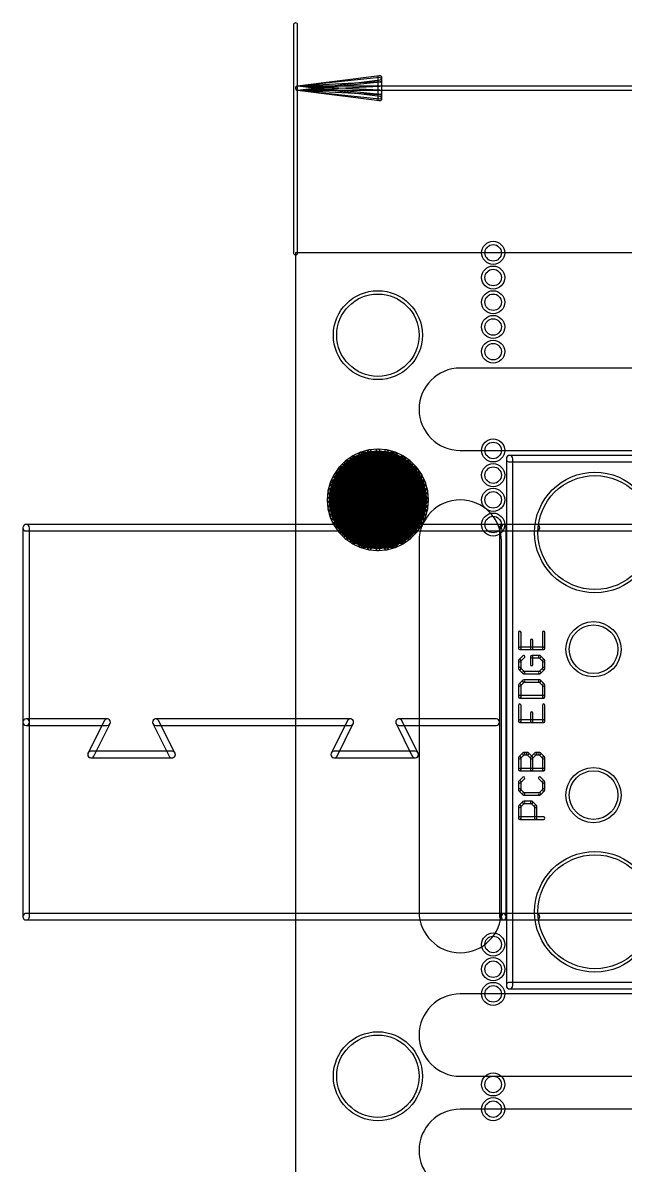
# Model space of a CAD drawing. Extents: x -0.33 to 1.78, y -0.01 to 4.1.
# Drawn here: x -0.331 to 0.4, y 2.692 to 4.079 of the extents above; entities that cross this region are included whole.
import ezdxf

# ---------------------------------------------------------------- set-up
doc = ezdxf.new("R2010")
doc.units = 0
for name, color, linetype in [('1', 22, 'CONTINUOUS'), ('16', 175, 'CONTINUOUS'), ('17', 82, 'CONTINUOUS'), ('19', 53, 'CONTINUOUS'), ('20', 7, 'CONTINUOUS'), ('21', 253, 'CONTINUOUS'), ('23', 7, 'CONTINUOUS'), ('29', 253, 'CONTINUOUS'), ('30', 253, 'CONTINUOUS'), ('41', 22, 'CONTINUOUS'), ('46', 140, 'CONTINUOUS'), ('51', 253, 'CONTINUOUS')]:
    doc.layers.add(name, color=color, linetype=linetype)

# ---------------------------------------------------------------- blocks, each defined once
blk = doc.blocks.new('ROUNDP')
blk.add_circle((0, 0), 0.5)
blk = doc.blocks.new('PIE')
blk.add_circle((0, 0), 0.5)

msp = doc.modelspace()

# ---------------------------------------------------------------- linework, layer by layer
at = {"layer": '1'}
for points in [[(0.26, 3.546), (0.96, 3.546, 1), (0.96, 3.554), (0.26, 3.554, 1)], [(0.264, 2.91), (0.264, 3.55, 1), (0.256, 3.55), (0.256, 2.91, 1)], [(1.06, 2.914), (0.26, 2.914, 1), (0.26, 2.906), (1.06, 2.906, 1)]]:
    msp.add_lwpolyline(points, format="xyb", close=True, dxfattribs=at)
at = {"layer": '16'}
for points in [[(0.26, 3.546), (0.96, 3.546, 1), (0.96, 3.554), (0.26, 3.554, 1)], [(0.264, 2.91), (0.264, 3.55, 1), (0.256, 3.55), (0.256, 2.91, 1)], [(1.06, 2.914), (0.26, 2.914, 1), (0.26, 2.906), (1.06, 2.906, 1)]]:
    msp.add_lwpolyline(points, format="xyb", close=True, dxfattribs=at)
at = {"layer": '19'}
for points in [[(0.002559, 3.8), (0.002559, 4.076772, 1), (-0.002559, 4.076772), (-0.002559, 3.8, 1)], [(0.002879, 3.997461), (0.102682, 4.01003, 1), (0.102042, 4.015108), (0.002239, 4.002539, 1)], [(0.00282, 3.997454), (0.102623, 4.007691, 1), (0.102101, 4.012782), (0.002298, 4.002546, 1)], [(0.099803, 4.012569), (0.099803, 3.987431, 1), (0.104921, 3.987431), (0.104921, 4.012569, 1)], [(0.00269, 3.997444), (0.102493, 4.002562, 1), (0.102231, 4.007674), (0.002428, 4.002556, 1)], [(0.002559, 3.997441), (1.497441, 3.997441, 1), (1.497441, 4.002559), (0.002559, 4.002559, 1)], [(0.102682, 3.98997), (0.002879, 4.002539, 1), (0.002239, 3.997461), (0.102042, 3.984892, 1)], [(0.102493, 3.997438), (0.00269, 4.002556, 1), (0.002428, 3.997444), (0.102231, 3.992326, 1)], [(0.102623, 3.992309), (0.00282, 4.002546, 1), (0.002298, 3.997454), (0.102101, 3.987218, 1)]]:
    msp.add_lwpolyline(points, format="xyb", close=True, dxfattribs=at)
at = {"layer": '20'}
for p, q in [((1.5, 3.8), (0, 3.8)), ((0, 3.8), (0, 2.7)), ((0, 2.9), (0, 1.8))]:
    msp.add_line(p, q, dxfattribs=at)
for centre, radius in [((0.24, 3.8), 0.01), ((0.24, 3.77), 0.01), ((0.1, 3.7), 0.05), ((0.24, 3.74), 0.01), ((0.24, 3.71), 0.01), ((0.24, 3.68), 0.01), ((0.24, 3.56), 0.01), ((0.24, 3.53), 0.01), ((0.24, 3.5), 0.01), ((0.24, 3.47), 0.01), ((0.24, 2.96), 0.01), ((0.24, 2.93), 0.01), ((0.24, 2.9), 0.01), ((0.24, 2.9), 0.01), ((0.1, 2.8), 0.05), ((0.1, 2.8), 0.05), ((0.24, 2.79), 0.01), ((0.24, 2.76), 0.01)]:
    msp.add_circle(centre, radius, dxfattribs=at)
at = {"layer": '21'}
for points in [[(0.253622, 3.46222), (0.292677, 3.46222, 1), (0.292677, 3.47022), (0.253622, 3.47022, 1)], [(0.292677, 2.99778), (0.253622, 2.99778, 1), (0.253622, 2.98978), (0.292677, 2.98978, 1)]]:
    msp.add_lwpolyline(points, format="xyb", close=True, dxfattribs=at)
at = {"layer": '23'}
msp.add_point((0.1, 3.5), dxfattribs=at)
at = {"layer": '29'}
for points in [[(0.079719, 3.555672), (0.070389, 3.551322, 1), (0.070556, 3.550965), (0.079885, 3.555315, 1)], [(0.071398, 3.551378), (0.128602, 3.551378, 1), (0.128602, 3.551772), (0.071398, 3.551772, 1)], [(0.072242, 3.551772), (0.127758, 3.551772, 1), (0.127758, 3.552165), (0.072242, 3.552165, 1)], [(0.073087, 3.552165), (0.126914, 3.552165, 1), (0.126914, 3.552559), (0.073087, 3.552559, 1)], [(0.073931, 3.552559), (0.126069, 3.552559, 1), (0.126069, 3.552953), (0.073931, 3.552953, 1)], [(0.074775, 3.552953), (0.125225, 3.552953, 1), (0.125225, 3.553346), (0.074775, 3.553346, 1)], [(0.07562, 3.553346), (0.124381, 3.553346, 1), (0.124381, 3.55374), (0.07562, 3.55374, 1)], [(0.076464, 3.55374), (0.123536, 3.55374, 1), (0.123536, 3.554134), (0.076464, 3.554134, 1)], [(0.077308, 3.554134), (0.122692, 3.554134, 1), (0.122692, 3.554528), (0.077308, 3.554528, 1)], [(0.078152, 3.554528), (0.121848, 3.554528, 1), (0.121848, 3.554921), (0.078152, 3.554921, 1)], [(0.078997, 3.554921), (0.121003, 3.554921, 1), (0.121003, 3.555315), (0.078997, 3.555315, 1)], [(0.089694, 3.558348), (0.079751, 3.555684, 1), (0.079853, 3.555303), (0.089796, 3.557968, 1)], [(0.07987, 3.555315), (0.12013, 3.555315, 1), (0.12013, 3.555709), (0.07987, 3.555709, 1)], [(0.081339, 3.555709), (0.118661, 3.555709, 1), (0.118661, 3.556102), (0.081339, 3.556102, 1)], [(0.082808, 3.556102), (0.117192, 3.556102, 1), (0.117192, 3.556496), (0.082808, 3.556496, 1)], [(0.084278, 3.556496), (0.115722, 3.556496, 1), (0.115722, 3.55689), (0.084278, 3.55689, 1)], [(0.085747, 3.55689), (0.114253, 3.55689, 1), (0.114253, 3.557283), (0.085747, 3.557283, 1)], [(0.087216, 3.557283), (0.112784, 3.557283, 1), (0.112784, 3.557677), (0.087216, 3.557677, 1)], [(0.088686, 3.557677), (0.111315, 3.557677, 1), (0.111315, 3.558071), (0.088686, 3.558071, 1)], [(0.099983, 3.559251), (0.089728, 3.558354, 1), (0.089762, 3.557962), (0.100017, 3.558859, 1)], [(0.091, 3.558071), (0.109, 3.558071, 1), (0.109, 3.558465), (0.091, 3.558465, 1)], [(0.0955, 3.558465), (0.1045, 3.558465, 1), (0.1045, 3.558858), (0.0955, 3.558858, 1)], [(0.110272, 3.558354), (0.100017, 3.559251, 1), (0.099983, 3.558859), (0.110238, 3.557962, 1)], [(0.120249, 3.555684), (0.110306, 3.558348, 1), (0.110204, 3.557968), (0.120147, 3.555303, 1)], [(0.129611, 3.551322), (0.120281, 3.555672, 1), (0.120115, 3.555315), (0.129444, 3.550965, 1)], [(0.0546, 3.538073), (0.048696, 3.52964, 1), (0.049018, 3.529415), (0.054922, 3.537847, 1)], [(0.054646, 3.537598), (0.145354, 3.537598, 1), (0.145354, 3.537992), (0.054646, 3.537992, 1)], [(0.061901, 3.545378), (0.054622, 3.538099, 1), (0.0549, 3.537821), (0.062179, 3.5451, 1)], [(0.05499, 3.537992), (0.14501, 3.537992, 1), (0.14501, 3.538386), (0.05499, 3.538386, 1)], [(0.055384, 3.538386), (0.144616, 3.538386, 1), (0.144616, 3.53878), (0.055384, 3.53878, 1)], [(0.055778, 3.53878), (0.144222, 3.53878, 1), (0.144222, 3.539173), (0.055778, 3.539173, 1)], [(0.056171, 3.539173), (0.143829, 3.539173, 1), (0.143829, 3.539567), (0.056171, 3.539567, 1)], [(0.056565, 3.539567), (0.143435, 3.539567, 1), (0.143435, 3.539961), (0.056565, 3.539961, 1)], [(0.056959, 3.539961), (0.143041, 3.539961, 1), (0.143041, 3.540354), (0.056959, 3.540354, 1)], [(0.057352, 3.540354), (0.142648, 3.540354, 1), (0.142648, 3.540748), (0.057352, 3.540748, 1)], [(0.057746, 3.540748), (0.142254, 3.540748, 1), (0.142254, 3.541142), (0.057746, 3.541142, 1)], [(0.05814, 3.541142), (0.14186, 3.541142, 1), (0.14186, 3.541535), (0.05814, 3.541535, 1)], [(0.058534, 3.541535), (0.141466, 3.541535, 1), (0.141466, 3.541929), (0.058534, 3.541929, 1)], [(0.058927, 3.541929), (0.141073, 3.541929, 1), (0.141073, 3.542323), (0.058927, 3.542323, 1)], [(0.059321, 3.542323), (0.140679, 3.542323, 1), (0.140679, 3.542717), (0.059321, 3.542717, 1)], [(0.059715, 3.542717), (0.140285, 3.542717, 1), (0.140285, 3.54311), (0.059715, 3.54311, 1)], [(0.060108, 3.54311), (0.139892, 3.54311, 1), (0.139892, 3.543504), (0.060108, 3.543504, 1)], [(0.060502, 3.543504), (0.139498, 3.543504, 1), (0.139498, 3.543898), (0.060502, 3.543898, 1)], [(0.060896, 3.543898), (0.139104, 3.543898, 1), (0.139104, 3.544291), (0.060896, 3.544291, 1)], [(0.061289, 3.544291), (0.138711, 3.544291, 1), (0.138711, 3.544685), (0.061289, 3.544685, 1)], [(0.061683, 3.544685), (0.138317, 3.544685, 1), (0.138317, 3.545079), (0.061683, 3.545079, 1)], [(0.07036, 3.551304), (0.061927, 3.5454, 1), (0.062153, 3.545078), (0.070585, 3.550982, 1)], [(0.062093, 3.545079), (0.137907, 3.545079, 1), (0.137907, 3.545472), (0.062093, 3.545472, 1)], [(0.062655, 3.545472), (0.137345, 3.545472, 1), (0.137345, 3.545866), (0.062655, 3.545866, 1)], [(0.063217, 3.545866), (0.136783, 3.545866, 1), (0.136783, 3.54626), (0.063217, 3.54626, 1)], [(0.06378, 3.54626), (0.136221, 3.54626, 1), (0.136221, 3.546654), (0.06378, 3.546654, 1)], [(0.064342, 3.546654), (0.135658, 3.546654, 1), (0.135658, 3.547047), (0.064342, 3.547047, 1)], [(0.064904, 3.547047), (0.135096, 3.547047, 1), (0.135096, 3.547441), (0.064904, 3.547441, 1)], [(0.065466, 3.547441), (0.134534, 3.547441, 1), (0.134534, 3.547835), (0.065466, 3.547835, 1)], [(0.066029, 3.547835), (0.133972, 3.547835, 1), (0.133972, 3.548228), (0.066029, 3.548228, 1)], [(0.066591, 3.548228), (0.133409, 3.548228, 1), (0.133409, 3.548622), (0.066591, 3.548622, 1)], [(0.067153, 3.548622), (0.132847, 3.548622, 1), (0.132847, 3.549016), (0.067153, 3.549016, 1)], [(0.067715, 3.549016), (0.132285, 3.549016, 1), (0.132285, 3.549409), (0.067715, 3.549409, 1)], [(0.068278, 3.549409), (0.131723, 3.549409, 1), (0.131723, 3.549803), (0.068278, 3.549803, 1)], [(0.06884, 3.549803), (0.13116, 3.549803, 1), (0.13116, 3.550197), (0.06884, 3.550197, 1)], [(0.069402, 3.550197), (0.130598, 3.550197, 1), (0.130598, 3.550591), (0.069402, 3.550591, 1)], [(0.069964, 3.550591), (0.130036, 3.550591, 1), (0.130036, 3.550984), (0.069964, 3.550984, 1)], [(0.070554, 3.550984), (0.129446, 3.550984, 1), (0.129446, 3.551378), (0.070554, 3.551378, 1)], [(0.138073, 3.5454), (0.12964, 3.551304, 1), (0.129415, 3.550982), (0.137847, 3.545078, 1)], [(0.145378, 3.538099), (0.138099, 3.545378, 1), (0.137821, 3.5451), (0.1451, 3.537821, 1)], [(0.151304, 3.52964), (0.1454, 3.538073, 1), (0.145078, 3.537847), (0.150982, 3.529415, 1)], [(0.048678, 3.529611), (0.044328, 3.520281, 1), (0.044685, 3.520115), (0.049035, 3.529444, 1)], [(0.046287, 3.523819), (0.153713, 3.523819, 1), (0.153713, 3.524213), (0.046287, 3.524213, 1)], [(0.04647, 3.524213), (0.15353, 3.524213, 1), (0.15353, 3.524606), (0.04647, 3.524606, 1)], [(0.046654, 3.524606), (0.153346, 3.524606, 1), (0.153346, 3.525), (0.046654, 3.525, 1)], [(0.046837, 3.525), (0.153163, 3.525, 1), (0.153163, 3.525394), (0.046837, 3.525394, 1)], [(0.047021, 3.525394), (0.152979, 3.525394, 1), (0.152979, 3.525787), (0.047021, 3.525787, 1)], [(0.047205, 3.525787), (0.152796, 3.525787, 1), (0.152796, 3.526181), (0.047205, 3.526181, 1)], [(0.047388, 3.526181), (0.152612, 3.526181, 1), (0.152612, 3.526575), (0.047388, 3.526575, 1)], [(0.047572, 3.526575), (0.152428, 3.526575, 1), (0.152428, 3.526969), (0.047572, 3.526969, 1)], [(0.047755, 3.526969), (0.152245, 3.526969, 1), (0.152245, 3.527362), (0.047755, 3.527362, 1)], [(0.047939, 3.527362), (0.152061, 3.527362, 1), (0.152061, 3.527756), (0.047939, 3.527756, 1)], [(0.048123, 3.527756), (0.151878, 3.527756, 1), (0.151878, 3.52815), (0.048123, 3.52815, 1)], [(0.048306, 3.52815), (0.151694, 3.52815, 1), (0.151694, 3.528543), (0.048306, 3.528543, 1)], [(0.04849, 3.528543), (0.15151, 3.528543, 1), (0.15151, 3.528937), (0.04849, 3.528937, 1)], [(0.048673, 3.528937), (0.151327, 3.528937, 1), (0.151327, 3.529331), (0.048673, 3.529331, 1)], [(0.048857, 3.529331), (0.151143, 3.529331, 1), (0.151143, 3.529724), (0.048857, 3.529724, 1)], [(0.049133, 3.529724), (0.150868, 3.529724, 1), (0.150868, 3.530118), (0.049133, 3.530118, 1)], [(0.049408, 3.530118), (0.150592, 3.530118, 1), (0.150592, 3.530512), (0.049408, 3.530512, 1)], [(0.049684, 3.530512), (0.150316, 3.530512, 1), (0.150316, 3.530906), (0.049684, 3.530906, 1)], [(0.04996, 3.530906), (0.150041, 3.530906, 1), (0.150041, 3.531299), (0.04996, 3.531299, 1)], [(0.050235, 3.531299), (0.149765, 3.531299, 1), (0.149765, 3.531693), (0.050235, 3.531693, 1)], [(0.050511, 3.531693), (0.149489, 3.531693, 1), (0.149489, 3.532087), (0.050511, 3.532087, 1)], [(0.050787, 3.532087), (0.149214, 3.532087, 1), (0.149214, 3.53248), (0.050787, 3.53248, 1)], [(0.051062, 3.53248), (0.148938, 3.53248, 1), (0.148938, 3.532874), (0.051062, 3.532874, 1)], [(0.051338, 3.532874), (0.148662, 3.532874, 1), (0.148662, 3.533268), (0.051338, 3.533268, 1)], [(0.051614, 3.533268), (0.148387, 3.533268, 1), (0.148387, 3.533661), (0.051614, 3.533661, 1)], [(0.051889, 3.533661), (0.148111, 3.533661, 1), (0.148111, 3.534055), (0.051889, 3.534055, 1)], [(0.052165, 3.534055), (0.147835, 3.534055, 1), (0.147835, 3.534449), (0.052165, 3.534449, 1)], [(0.052441, 3.534449), (0.14756, 3.534449, 1), (0.14756, 3.534843), (0.052441, 3.534843, 1)], [(0.052716, 3.534843), (0.147284, 3.534843, 1), (0.147284, 3.535236), (0.052716, 3.535236, 1)], [(0.052992, 3.535236), (0.147008, 3.535236, 1), (0.147008, 3.53563), (0.052992, 3.53563, 1)], [(0.053268, 3.53563), (0.146733, 3.53563, 1), (0.146733, 3.536024), (0.053268, 3.536024, 1)], [(0.053543, 3.536024), (0.146457, 3.536024, 1), (0.146457, 3.536417), (0.053543, 3.536417, 1)], [(0.053819, 3.536417), (0.146181, 3.536417, 1), (0.146181, 3.536811), (0.053819, 3.536811, 1)], [(0.054095, 3.536811), (0.145906, 3.536811, 1), (0.145906, 3.537205), (0.054095, 3.537205, 1)], [(0.05437, 3.537205), (0.14563, 3.537205, 1), (0.14563, 3.537598), (0.05437, 3.537598, 1)], [(0.155672, 3.520281), (0.151322, 3.529611, 1), (0.150965, 3.529444), (0.155315, 3.520115, 1)], [(0.041646, 3.510272), (0.040749, 3.500017, 1), (0.041141, 3.499983), (0.042038, 3.510238, 1)], [(0.041806, 3.509646), (0.158194, 3.509646, 1), (0.158194, 3.510039), (0.041806, 3.510039, 1)], [(0.04184, 3.510039), (0.15816, 3.510039, 1), (0.15816, 3.510433), (0.04184, 3.510433, 1)], [(0.044316, 3.520249), (0.041652, 3.510306, 1), (0.042032, 3.510204), (0.044697, 3.520147, 1)], [(0.041943, 3.510433), (0.158057, 3.510433, 1), (0.158057, 3.510827), (0.041943, 3.510827, 1)], [(0.042048, 3.510827), (0.157952, 3.510827, 1), (0.157952, 3.51122), (0.042048, 3.51122, 1)], [(0.042154, 3.51122), (0.157847, 3.51122, 1), (0.157847, 3.511614), (0.042154, 3.511614, 1)], [(0.042259, 3.511614), (0.157741, 3.511614, 1), (0.157741, 3.512008), (0.042259, 3.512008, 1)], [(0.042365, 3.512008), (0.157636, 3.512008, 1), (0.157636, 3.512402), (0.042365, 3.512402, 1)], [(0.04247, 3.512402), (0.15753, 3.512402, 1), (0.15753, 3.512795), (0.04247, 3.512795, 1)], [(0.042576, 3.512795), (0.157425, 3.512795, 1), (0.157425, 3.513189), (0.042576, 3.513189, 1)], [(0.042681, 3.513189), (0.157319, 3.513189, 1), (0.157319, 3.513583), (0.042681, 3.513583, 1)], [(0.042787, 3.513583), (0.157214, 3.513583, 1), (0.157214, 3.513976), (0.042787, 3.513976, 1)], [(0.042892, 3.513976), (0.157108, 3.513976, 1), (0.157108, 3.51437), (0.042892, 3.51437, 1)], [(0.042998, 3.51437), (0.157003, 3.51437, 1), (0.157003, 3.514764), (0.042998, 3.514764, 1)], [(0.043103, 3.514764), (0.156897, 3.514764, 1), (0.156897, 3.515157), (0.043103, 3.515157, 1)], [(0.043209, 3.515157), (0.156792, 3.515157, 1), (0.156792, 3.515551), (0.043209, 3.515551, 1)], [(0.043314, 3.515551), (0.156686, 3.515551, 1), (0.156686, 3.515945), (0.043314, 3.515945, 1)], [(0.04342, 3.515945), (0.156581, 3.515945, 1), (0.156581, 3.516339), (0.04342, 3.516339, 1)], [(0.043525, 3.516339), (0.156475, 3.516339, 1), (0.156475, 3.516732), (0.043525, 3.516732, 1)], [(0.043631, 3.516732), (0.15637, 3.516732, 1), (0.15637, 3.517126), (0.043631, 3.517126, 1)], [(0.043736, 3.517126), (0.156264, 3.517126, 1), (0.156264, 3.51752), (0.043736, 3.51752, 1)], [(0.043842, 3.51752), (0.156159, 3.51752, 1), (0.156159, 3.517913), (0.043842, 3.517913, 1)], [(0.043947, 3.517913), (0.156053, 3.517913, 1), (0.156053, 3.518307), (0.043947, 3.518307, 1)], [(0.044053, 3.518307), (0.155948, 3.518307, 1), (0.155948, 3.518701), (0.044053, 3.518701, 1)], [(0.044158, 3.518701), (0.155842, 3.518701, 1), (0.155842, 3.519094), (0.044158, 3.519094, 1)], [(0.044264, 3.519094), (0.155737, 3.519094, 1), (0.155737, 3.519488), (0.044264, 3.519488, 1)], [(0.044369, 3.519488), (0.155631, 3.519488, 1), (0.155631, 3.519882), (0.044369, 3.519882, 1)], [(0.044475, 3.519882), (0.155526, 3.519882, 1), (0.155526, 3.520276), (0.044475, 3.520276, 1)], [(0.044634, 3.520276), (0.155366, 3.520276, 1), (0.155366, 3.520669), (0.044634, 3.520669, 1)], [(0.044818, 3.520669), (0.155182, 3.520669, 1), (0.155182, 3.521063), (0.044818, 3.521063, 1)], [(0.045002, 3.521063), (0.154999, 3.521063, 1), (0.154999, 3.521457), (0.045002, 3.521457, 1)], [(0.045185, 3.521457), (0.154815, 3.521457, 1), (0.154815, 3.52185), (0.045185, 3.52185, 1)], [(0.045369, 3.52185), (0.154631, 3.52185, 1), (0.154631, 3.522244), (0.045369, 3.522244, 1)], [(0.045552, 3.522244), (0.154448, 3.522244, 1), (0.154448, 3.522638), (0.045552, 3.522638, 1)], [(0.045736, 3.522638), (0.154264, 3.522638, 1), (0.154264, 3.523031), (0.045736, 3.523031, 1)], [(0.04592, 3.523031), (0.154081, 3.523031, 1), (0.154081, 3.523425), (0.04592, 3.523425, 1)], [(0.046103, 3.523425), (0.153897, 3.523425, 1), (0.153897, 3.523819), (0.046103, 3.523819, 1)], [(0.158348, 3.510306), (0.155684, 3.520249, 1), (0.155303, 3.520147), (0.157968, 3.510204, 1)], [(0.159251, 3.500017), (0.158354, 3.510272, 1), (0.157962, 3.510238), (0.158859, 3.499983, 1)], [(0.040749, 3.499983), (0.041646, 3.489728, 1), (0.042038, 3.489762), (0.041141, 3.500017, 1)], [(0.040945, 3.499803), (0.159055, 3.499803, 1), (0.159055, 3.500197), (0.040945, 3.500197, 1)], [(0.040979, 3.500197), (0.159021, 3.500197, 1), (0.159021, 3.500591), (0.040979, 3.500591, 1)], [(0.040979, 3.499409), (0.159021, 3.499409, 1), (0.159021, 3.499803), (0.040979, 3.499803, 1)], [(0.041014, 3.500591), (0.158986, 3.500591, 1), (0.158986, 3.500984), (0.041014, 3.500984, 1)], [(0.041014, 3.499016), (0.158986, 3.499016, 1), (0.158986, 3.499409), (0.041014, 3.499409, 1)], [(0.041048, 3.500984), (0.158952, 3.500984, 1), (0.158952, 3.501378), (0.041048, 3.501378, 1)], [(0.041048, 3.498622), (0.158952, 3.498622, 1), (0.158952, 3.499016), (0.041048, 3.499016, 1)], [(0.041083, 3.501378), (0.158917, 3.501378, 1), (0.158917, 3.501772), (0.041083, 3.501772, 1)], [(0.041083, 3.498228), (0.158917, 3.498228, 1), (0.158917, 3.498622), (0.041083, 3.498622, 1)], [(0.041117, 3.501772), (0.158883, 3.501772, 1), (0.158883, 3.502165), (0.041117, 3.502165, 1)], [(0.041117, 3.497835), (0.158883, 3.497835, 1), (0.158883, 3.498228), (0.041117, 3.498228, 1)], [(0.041151, 3.497441), (0.158848, 3.497441, 1), (0.158848, 3.497835), (0.041151, 3.497835, 1)], [(0.041152, 3.502165), (0.158849, 3.502165, 1), (0.158849, 3.502559), (0.041152, 3.502559, 1)], [(0.041186, 3.502559), (0.158814, 3.502559, 1), (0.158814, 3.502953), (0.041186, 3.502953, 1)], [(0.041186, 3.497047), (0.158814, 3.497047, 1), (0.158814, 3.497441), (0.041186, 3.497441, 1)], [(0.04122, 3.502953), (0.15878, 3.502953, 1), (0.15878, 3.503346), (0.04122, 3.503346, 1)], [(0.04122, 3.496654), (0.15878, 3.496654, 1), (0.15878, 3.497047), (0.04122, 3.497047, 1)], [(0.041255, 3.503346), (0.158745, 3.503346, 1), (0.158745, 3.50374), (0.041255, 3.50374, 1)], [(0.041255, 3.49626), (0.158745, 3.49626, 1), (0.158745, 3.496654), (0.041255, 3.496654, 1)], [(0.041289, 3.50374), (0.158711, 3.50374, 1), (0.158711, 3.504134), (0.041289, 3.504134, 1)], [(0.041289, 3.495866), (0.158711, 3.495866, 1), (0.158711, 3.49626), (0.041289, 3.49626, 1)], [(0.041324, 3.504134), (0.158676, 3.504134, 1), (0.158676, 3.504528), (0.041324, 3.504528, 1)], [(0.041358, 3.504528), (0.158642, 3.504528, 1), (0.158642, 3.504921), (0.041358, 3.504921, 1)], [(0.041393, 3.504921), (0.158607, 3.504921, 1), (0.158607, 3.505315), (0.041393, 3.505315, 1)], [(0.041427, 3.505315), (0.158573, 3.505315, 1), (0.158573, 3.505709), (0.041427, 3.505709, 1)], [(0.041462, 3.505709), (0.158539, 3.505709, 1), (0.158539, 3.506102), (0.041462, 3.506102, 1)], [(0.041496, 3.506102), (0.158504, 3.506102, 1), (0.158504, 3.506496), (0.041496, 3.506496, 1)], [(0.041531, 3.506496), (0.15847, 3.506496, 1), (0.15847, 3.50689), (0.041531, 3.50689, 1)], [(0.041565, 3.50689), (0.158435, 3.50689, 1), (0.158435, 3.507283), (0.041565, 3.507283, 1)], [(0.041599, 3.507283), (0.158401, 3.507283, 1), (0.158401, 3.507677), (0.041599, 3.507677, 1)], [(0.041634, 3.507677), (0.158366, 3.507677, 1), (0.158366, 3.508071), (0.041634, 3.508071, 1)], [(0.041668, 3.508071), (0.158332, 3.508071, 1), (0.158332, 3.508465), (0.041668, 3.508465, 1)], [(0.041703, 3.508465), (0.158297, 3.508465, 1), (0.158297, 3.508858), (0.041703, 3.508858, 1)], [(0.041737, 3.508858), (0.158263, 3.508858, 1), (0.158263, 3.509252), (0.041737, 3.509252, 1)], [(0.041772, 3.509252), (0.158229, 3.509252, 1), (0.158229, 3.509646), (0.041772, 3.509646, 1)], [(0.158354, 3.489728), (0.159251, 3.499983, 1), (0.158859, 3.500017), (0.157962, 3.489762, 1)], [(0.041324, 3.495472), (0.158676, 3.495472, 1), (0.158676, 3.495866), (0.041324, 3.495866, 1)], [(0.041358, 3.495079), (0.158642, 3.495079, 1), (0.158642, 3.495472), (0.041358, 3.495472, 1)], [(0.041393, 3.494685), (0.158607, 3.494685, 1), (0.158607, 3.495079), (0.041393, 3.495079, 1)], [(0.041427, 3.494291), (0.158573, 3.494291, 1), (0.158573, 3.494685), (0.041427, 3.494685, 1)], [(0.041461, 3.493898), (0.158538, 3.493898, 1), (0.158538, 3.494291), (0.041461, 3.494291, 1)], [(0.041496, 3.493504), (0.158504, 3.493504, 1), (0.158504, 3.493898), (0.041496, 3.493898, 1)], [(0.04153, 3.49311), (0.158469, 3.49311, 1), (0.158469, 3.493504), (0.04153, 3.493504, 1)], [(0.041565, 3.492717), (0.158435, 3.492717, 1), (0.158435, 3.49311), (0.041565, 3.49311, 1)], [(0.041599, 3.492323), (0.158401, 3.492323, 1), (0.158401, 3.492717), (0.041599, 3.492717, 1)], [(0.041634, 3.491929), (0.158366, 3.491929, 1), (0.158366, 3.492323), (0.041634, 3.492323, 1)], [(0.041668, 3.491535), (0.158332, 3.491535, 1), (0.158332, 3.491929), (0.041668, 3.491929, 1)], [(0.041703, 3.491142), (0.158297, 3.491142, 1), (0.158297, 3.491535), (0.041703, 3.491535, 1)], [(0.041737, 3.490748), (0.158263, 3.490748, 1), (0.158263, 3.491142), (0.041737, 3.491142, 1)], [(0.041771, 3.490354), (0.158228, 3.490354, 1), (0.158228, 3.490748), (0.041771, 3.490748, 1)], [(0.041806, 3.489961), (0.158194, 3.489961, 1), (0.158194, 3.490354), (0.041806, 3.490354, 1)], [(0.04184, 3.489567), (0.15816, 3.489567, 1), (0.15816, 3.489961), (0.04184, 3.489961, 1)], [(0.041652, 3.489694), (0.044316, 3.479751, 1), (0.044697, 3.479853), (0.042032, 3.489796, 1)], [(0.041943, 3.489173), (0.158057, 3.489173, 1), (0.158057, 3.489567), (0.041943, 3.489567, 1)], [(0.042048, 3.48878), (0.157952, 3.48878, 1), (0.157952, 3.489173), (0.042048, 3.489173, 1)], [(0.042153, 3.488386), (0.157846, 3.488386, 1), (0.157846, 3.48878), (0.042153, 3.48878, 1)], [(0.042259, 3.487992), (0.157741, 3.487992, 1), (0.157741, 3.488386), (0.042259, 3.488386, 1)], [(0.042364, 3.487598), (0.157635, 3.487598, 1), (0.157635, 3.487992), (0.042364, 3.487992, 1)], [(0.04247, 3.487205), (0.15753, 3.487205, 1), (0.15753, 3.487598), (0.04247, 3.487598, 1)], [(0.042575, 3.486811), (0.157424, 3.486811, 1), (0.157424, 3.487205), (0.042575, 3.487205, 1)], [(0.042681, 3.486417), (0.157319, 3.486417, 1), (0.157319, 3.486811), (0.042681, 3.486811, 1)], [(0.042786, 3.486024), (0.157213, 3.486024, 1), (0.157213, 3.486417), (0.042786, 3.486417, 1)], [(0.042892, 3.48563), (0.157108, 3.48563, 1), (0.157108, 3.486024), (0.042892, 3.486024, 1)], [(0.042997, 3.485236), (0.157002, 3.485236, 1), (0.157002, 3.48563), (0.042997, 3.48563, 1)], [(0.043103, 3.484843), (0.156897, 3.484843, 1), (0.156897, 3.485236), (0.043103, 3.485236, 1)], [(0.043208, 3.484449), (0.156791, 3.484449, 1), (0.156791, 3.484843), (0.043208, 3.484843, 1)], [(0.043314, 3.484055), (0.156686, 3.484055, 1), (0.156686, 3.484449), (0.043314, 3.484449, 1)], [(0.043419, 3.483661), (0.15658, 3.483661, 1), (0.15658, 3.484055), (0.043419, 3.484055, 1)], [(0.043525, 3.483268), (0.156475, 3.483268, 1), (0.156475, 3.483661), (0.043525, 3.483661, 1)], [(0.04363, 3.482874), (0.156369, 3.482874, 1), (0.156369, 3.483268), (0.04363, 3.483268, 1)], [(0.043736, 3.48248), (0.156264, 3.48248, 1), (0.156264, 3.482874), (0.043736, 3.482874, 1)], [(0.043841, 3.482087), (0.156158, 3.482087, 1), (0.156158, 3.48248), (0.043841, 3.48248, 1)], [(0.155684, 3.479751), (0.158348, 3.489694, 1), (0.157968, 3.489796), (0.155303, 3.479853, 1)], [(0.043947, 3.481693), (0.156053, 3.481693, 1), (0.156053, 3.482087), (0.043947, 3.482087, 1)], [(0.044052, 3.481299), (0.155947, 3.481299, 1), (0.155947, 3.481693), (0.044052, 3.481693, 1)], [(0.044158, 3.480906), (0.155842, 3.480906, 1), (0.155842, 3.481299), (0.044158, 3.481299, 1)], [(0.044263, 3.480512), (0.155736, 3.480512, 1), (0.155736, 3.480906), (0.044263, 3.480906, 1)], [(0.044369, 3.480118), (0.155631, 3.480118, 1), (0.155631, 3.480512), (0.044369, 3.480512, 1)], [(0.044474, 3.479724), (0.155525, 3.479724, 1), (0.155525, 3.480118), (0.044474, 3.480118, 1)], [(0.044328, 3.479719), (0.048678, 3.470389, 1), (0.049035, 3.470556), (0.044685, 3.479885, 1)], [(0.044634, 3.479331), (0.155366, 3.479331, 1), (0.155366, 3.479724), (0.044634, 3.479724, 1)], [(0.044818, 3.478937), (0.155182, 3.478937, 1), (0.155182, 3.479331), (0.044818, 3.479331, 1)], [(0.045001, 3.478543), (0.154998, 3.478543, 1), (0.154998, 3.478937), (0.045001, 3.478937, 1)], [(0.045185, 3.47815), (0.154815, 3.47815, 1), (0.154815, 3.478543), (0.045185, 3.478543, 1)], [(0.045369, 3.477756), (0.154631, 3.477756, 1), (0.154631, 3.47815), (0.045369, 3.47815, 1)], [(0.045552, 3.477362), (0.154448, 3.477362, 1), (0.154448, 3.477756), (0.045552, 3.477756, 1)], [(0.045736, 3.476969), (0.154264, 3.476969, 1), (0.154264, 3.477362), (0.045736, 3.477362, 1)], [(0.045919, 3.476575), (0.15408, 3.476575, 1), (0.15408, 3.476969), (0.045919, 3.476969, 1)], [(0.046103, 3.476181), (0.153897, 3.476181, 1), (0.153897, 3.476575), (0.046103, 3.476575, 1)], [(0.046287, 3.475787), (0.153713, 3.475787, 1), (0.153713, 3.476181), (0.046287, 3.476181, 1)], [(0.04647, 3.475394), (0.15353, 3.475394, 1), (0.15353, 3.475787), (0.04647, 3.475787, 1)], [(0.046654, 3.475), (0.153346, 3.475, 1), (0.153346, 3.475394), (0.046654, 3.475394, 1)], [(0.046837, 3.474606), (0.153163, 3.474606, 1), (0.153163, 3.475), (0.046837, 3.475, 1)], [(0.047021, 3.474213), (0.152979, 3.474213, 1), (0.152979, 3.474606), (0.047021, 3.474606, 1)], [(0.047204, 3.473819), (0.152795, 3.473819, 1), (0.152795, 3.474213), (0.047204, 3.474213, 1)], [(0.047388, 3.473425), (0.152612, 3.473425, 1), (0.152612, 3.473819), (0.047388, 3.473819, 1)], [(0.047572, 3.473031), (0.152428, 3.473031, 1), (0.152428, 3.473425), (0.047572, 3.473425, 1)], [(0.047755, 3.472638), (0.152245, 3.472638, 1), (0.152245, 3.473031), (0.047755, 3.473031, 1)], [(0.047939, 3.472244), (0.152061, 3.472244, 1), (0.152061, 3.472638), (0.047939, 3.472638, 1)], [(0.048122, 3.47185), (0.151877, 3.47185, 1), (0.151877, 3.472244), (0.048122, 3.472244, 1)], [(0.048306, 3.471457), (0.151694, 3.471457, 1), (0.151694, 3.47185), (0.048306, 3.47185, 1)], [(0.04849, 3.471063), (0.15151, 3.471063, 1), (0.15151, 3.471457), (0.04849, 3.471457, 1)], [(0.048673, 3.470669), (0.151327, 3.470669, 1), (0.151327, 3.471063), (0.048673, 3.471063, 1)], [(0.048696, 3.47036), (0.0546, 3.461927, 1), (0.054922, 3.462153), (0.049018, 3.470585, 1)], [(0.048857, 3.470276), (0.151143, 3.470276, 1), (0.151143, 3.470669), (0.048857, 3.470669, 1)], [(0.049132, 3.469882), (0.150867, 3.469882, 1), (0.150867, 3.470276), (0.049132, 3.470276, 1)], [(0.049408, 3.469488), (0.150592, 3.469488, 1), (0.150592, 3.469882), (0.049408, 3.469882, 1)], [(0.049684, 3.469094), (0.150316, 3.469094, 1), (0.150316, 3.469488), (0.049684, 3.469488, 1)], [(0.049959, 3.468701), (0.15004, 3.468701, 1), (0.15004, 3.469094), (0.049959, 3.469094, 1)], [(0.050235, 3.468307), (0.149765, 3.468307, 1), (0.149765, 3.468701), (0.050235, 3.468701, 1)], [(0.1454, 3.461927), (0.151304, 3.47036, 1), (0.150982, 3.470585), (0.145078, 3.462153, 1)], [(0.151322, 3.470389), (0.155672, 3.479719, 1), (0.155315, 3.479885), (0.150965, 3.470556, 1)], [(0.050511, 3.467913), (0.149489, 3.467913, 1), (0.149489, 3.468307), (0.050511, 3.468307, 1)], [(0.050786, 3.46752), (0.149213, 3.46752, 1), (0.149213, 3.467913), (0.050786, 3.467913, 1)], [(0.051062, 3.467126), (0.148938, 3.467126, 1), (0.148938, 3.46752), (0.051062, 3.46752, 1)], [(0.051338, 3.466732), (0.148662, 3.466732, 1), (0.148662, 3.467126), (0.051338, 3.467126, 1)], [(0.051613, 3.466339), (0.148386, 3.466339, 1), (0.148386, 3.466732), (0.051613, 3.466732, 1)], [(0.051889, 3.465945), (0.148111, 3.465945, 1), (0.148111, 3.466339), (0.051889, 3.466339, 1)], [(0.052165, 3.465551), (0.147835, 3.465551, 1), (0.147835, 3.465945), (0.052165, 3.465945, 1)], [(0.05244, 3.465157), (0.147559, 3.465157, 1), (0.147559, 3.465551), (0.05244, 3.465551, 1)], [(0.052716, 3.464764), (0.147284, 3.464764, 1), (0.147284, 3.465157), (0.052716, 3.465157, 1)], [(0.052992, 3.46437), (0.147008, 3.46437, 1), (0.147008, 3.464764), (0.052992, 3.464764, 1)], [(0.053267, 3.463976), (0.146732, 3.463976, 1), (0.146732, 3.46437), (0.053267, 3.46437, 1)], [(0.053543, 3.463583), (0.146457, 3.463583, 1), (0.146457, 3.463976), (0.053543, 3.463976, 1)], [(0.053819, 3.463189), (0.146181, 3.463189, 1), (0.146181, 3.463583), (0.053819, 3.463583, 1)], [(0.054094, 3.462795), (0.145905, 3.462795, 1), (0.145905, 3.463189), (0.054094, 3.463189, 1)], [(0.05437, 3.462402), (0.14563, 3.462402, 1), (0.14563, 3.462795), (0.05437, 3.462795, 1)], [(0.054646, 3.462008), (0.145354, 3.462008, 1), (0.145354, 3.462402), (0.054646, 3.462402, 1)], [(0.054622, 3.461901), (0.061901, 3.454622, 1), (0.062179, 3.4549), (0.0549, 3.462179, 1)], [(0.05499, 3.461614), (0.14501, 3.461614, 1), (0.14501, 3.462008), (0.05499, 3.462008, 1)], [(0.055384, 3.46122), (0.144616, 3.46122, 1), (0.144616, 3.461614), (0.055384, 3.461614, 1)], [(0.055778, 3.460827), (0.144222, 3.460827, 1), (0.144222, 3.46122), (0.055778, 3.46122, 1)], [(0.056171, 3.460433), (0.143829, 3.460433, 1), (0.143829, 3.460827), (0.056171, 3.460827, 1)], [(0.056565, 3.460039), (0.143435, 3.460039, 1), (0.143435, 3.460433), (0.056565, 3.460433, 1)], [(0.056959, 3.459646), (0.143041, 3.459646, 1), (0.143041, 3.460039), (0.056959, 3.460039, 1)], [(0.057352, 3.459252), (0.142648, 3.459252, 1), (0.142648, 3.459646), (0.057352, 3.459646, 1)], [(0.057746, 3.458858), (0.142254, 3.458858, 1), (0.142254, 3.459252), (0.057746, 3.459252, 1)], [(0.05814, 3.458465), (0.14186, 3.458465, 1), (0.14186, 3.458858), (0.05814, 3.458858, 1)], [(0.058534, 3.458071), (0.141466, 3.458071, 1), (0.141466, 3.458465), (0.058534, 3.458465, 1)], [(0.058927, 3.457677), (0.141073, 3.457677, 1), (0.141073, 3.458071), (0.058927, 3.458071, 1)], [(0.059321, 3.457283), (0.140679, 3.457283, 1), (0.140679, 3.457677), (0.059321, 3.457677, 1)], [(0.059715, 3.45689), (0.140285, 3.45689, 1), (0.140285, 3.457283), (0.059715, 3.457283, 1)], [(0.060108, 3.456496), (0.139892, 3.456496, 1), (0.139892, 3.45689), (0.060108, 3.45689, 1)], [(0.060502, 3.456102), (0.139498, 3.456102, 1), (0.139498, 3.456496), (0.060502, 3.456496, 1)], [(0.060896, 3.455709), (0.139104, 3.455709, 1), (0.139104, 3.456102), (0.060896, 3.456102, 1)], [(0.061289, 3.455315), (0.138711, 3.455315, 1), (0.138711, 3.455709), (0.061289, 3.455709, 1)], [(0.061683, 3.454921), (0.138317, 3.454921, 1), (0.138317, 3.455315), (0.061683, 3.455315, 1)], [(0.061927, 3.4546), (0.07036, 3.448696, 1), (0.070585, 3.449018), (0.062153, 3.454922, 1)], [(0.062093, 3.454528), (0.137907, 3.454528, 1), (0.137907, 3.454921), (0.062093, 3.454921, 1)], [(0.062655, 3.454134), (0.137345, 3.454134, 1), (0.137345, 3.454528), (0.062655, 3.454528, 1)], [(0.12964, 3.448696), (0.138073, 3.4546, 1), (0.137847, 3.454922), (0.129415, 3.449018, 1)], [(0.138099, 3.454622), (0.145378, 3.461901, 1), (0.1451, 3.462179), (0.137821, 3.4549, 1)], [(0.063217, 3.45374), (0.136783, 3.45374, 1), (0.136783, 3.454134), (0.063217, 3.454134, 1)], [(0.063779, 3.453346), (0.13622, 3.453346, 1), (0.13622, 3.45374), (0.063779, 3.45374, 1)], [(0.064342, 3.452953), (0.135658, 3.452953, 1), (0.135658, 3.453346), (0.064342, 3.453346, 1)], [(0.064904, 3.452559), (0.135096, 3.452559, 1), (0.135096, 3.452953), (0.064904, 3.452953, 1)], [(0.065466, 3.452165), (0.134534, 3.452165, 1), (0.134534, 3.452559), (0.065466, 3.452559, 1)], [(0.066028, 3.451772), (0.133971, 3.451772, 1), (0.133971, 3.452165), (0.066028, 3.452165, 1)], [(0.066591, 3.451378), (0.133409, 3.451378, 1), (0.133409, 3.451772), (0.066591, 3.451772, 1)], [(0.067153, 3.450984), (0.132847, 3.450984, 1), (0.132847, 3.451378), (0.067153, 3.451378, 1)], [(0.067715, 3.450591), (0.132285, 3.450591, 1), (0.132285, 3.450984), (0.067715, 3.450984, 1)], [(0.068277, 3.450197), (0.131722, 3.450197, 1), (0.131722, 3.450591), (0.068277, 3.450591, 1)], [(0.06884, 3.449803), (0.13116, 3.449803, 1), (0.13116, 3.450197), (0.06884, 3.450197, 1)], [(0.069402, 3.449409), (0.130598, 3.449409, 1), (0.130598, 3.449803), (0.069402, 3.449803, 1)], [(0.069964, 3.449016), (0.130036, 3.449016, 1), (0.130036, 3.449409), (0.069964, 3.449409, 1)], [(0.070389, 3.448678), (0.079719, 3.444328, 1), (0.079885, 3.444685), (0.070556, 3.449035, 1)], [(0.070554, 3.448622), (0.129446, 3.448622, 1), (0.129446, 3.449016), (0.070554, 3.449016, 1)], [(0.071398, 3.448228), (0.128602, 3.448228, 1), (0.128602, 3.448622), (0.071398, 3.448622, 1)], [(0.072242, 3.447835), (0.127758, 3.447835, 1), (0.127758, 3.448228), (0.072242, 3.448228, 1)], [(0.073086, 3.447441), (0.126913, 3.447441, 1), (0.126913, 3.447835), (0.073086, 3.447835, 1)], [(0.073931, 3.447047), (0.126069, 3.447047, 1), (0.126069, 3.447441), (0.073931, 3.447441, 1)], [(0.074775, 3.446654), (0.125225, 3.446654, 1), (0.125225, 3.447047), (0.074775, 3.447047, 1)], [(0.075619, 3.44626), (0.12438, 3.44626, 1), (0.12438, 3.446654), (0.075619, 3.446654, 1)], [(0.076464, 3.445866), (0.123536, 3.445866, 1), (0.123536, 3.44626), (0.076464, 3.44626, 1)], [(0.077308, 3.445472), (0.122692, 3.445472, 1), (0.122692, 3.445866), (0.077308, 3.445866, 1)], [(0.078152, 3.445079), (0.121848, 3.445079, 1), (0.121848, 3.445472), (0.078152, 3.445472, 1)], [(0.078997, 3.444685), (0.121003, 3.444685, 1), (0.121003, 3.445079), (0.078997, 3.445079, 1)], [(0.079751, 3.444316), (0.089694, 3.441652, 1), (0.089796, 3.442032), (0.079853, 3.444697, 1)], [(0.07987, 3.444291), (0.12013, 3.444291, 1), (0.12013, 3.444685), (0.07987, 3.444685, 1)], [(0.081339, 3.443898), (0.118661, 3.443898, 1), (0.118661, 3.444291), (0.081339, 3.444291, 1)], [(0.082808, 3.443504), (0.117192, 3.443504, 1), (0.117192, 3.443898), (0.082808, 3.443898, 1)], [(0.084278, 3.44311), (0.115722, 3.44311, 1), (0.115722, 3.443504), (0.084278, 3.443504, 1)], [(0.085747, 3.442717), (0.114253, 3.442717, 1), (0.114253, 3.44311), (0.085747, 3.44311, 1)], [(0.087216, 3.442323), (0.112784, 3.442323, 1), (0.112784, 3.442717), (0.087216, 3.442717, 1)], [(0.088685, 3.441929), (0.111314, 3.441929, 1), (0.111314, 3.442323), (0.088685, 3.442323, 1)], [(0.089728, 3.441646), (0.099983, 3.440749, 1), (0.100017, 3.441141), (0.089762, 3.442038, 1)], [(0.091, 3.441535), (0.109, 3.441535, 1), (0.109, 3.441929), (0.091, 3.441929, 1)], [(0.0955, 3.441142), (0.1045, 3.441142, 1), (0.1045, 3.441535), (0.0955, 3.441535, 1)], [(0.100017, 3.440749), (0.110272, 3.441646, 1), (0.110238, 3.442038), (0.099983, 3.441141, 1)], [(0.110306, 3.441652), (0.120249, 3.444316, 1), (0.120147, 3.444697), (0.110204, 3.442032, 1)], [(0.120281, 3.444328), (0.129611, 3.448678, 1), (0.129444, 3.449035), (0.120115, 3.444685, 1)]]:
    msp.add_lwpolyline(points, format="xyb", close=True, dxfattribs=at)
for centre, radius in [((0.24, 3.8), 0.014), ((0.24, 3.77), 0.014), ((0.1, 3.7), 0.054), ((0.24, 3.74), 0.014), ((0.24, 3.71), 0.014), ((0.24, 3.68), 0.014), ((0.24, 3.56), 0.014), ((0.24, 3.53), 0.014), ((0.24, 3.5), 0.014), ((0.24, 3.47), 0.014), ((0.24, 2.96), 0.014), ((0.24, 2.93), 0.014), ((0.24, 2.9), 0.014), ((0.24, 2.9), 0.014), ((0.1, 2.8), 0.054), ((0.1, 2.8), 0.054), ((0.24, 2.79), 0.014), ((0.24, 2.76), 0.014)]:
    msp.add_circle(centre, radius, dxfattribs=at)
at = {"layer": '30'}
for centre, radius in [((0.24, 3.8), 0.014), ((0.24, 3.77), 0.014), ((0.1, 3.7), 0.054), ((0.24, 3.74), 0.014), ((0.24, 3.71), 0.014), ((0.24, 3.68), 0.014), ((0.24, 3.56), 0.014), ((0.24, 3.53), 0.014), ((0.24, 3.5), 0.014), ((0.24, 3.47), 0.014), ((0.24, 2.96), 0.014), ((0.24, 2.93), 0.014), ((0.24, 2.9), 0.014), ((0.24, 2.9), 0.014), ((0.1, 2.8), 0.054), ((0.1, 2.8), 0.054), ((0.24, 2.79), 0.014), ((0.24, 2.76), 0.014)]:
    msp.add_circle(centre, radius, dxfattribs=at)
at = {"layer": '41'}
for points in [[(0.069038, 3.553191), (0.060606, 3.547287, 1), (0.063474, 3.543191), (0.071906, 3.549095, 1)], [(0.06884, 3.5475), (0.13116, 3.5475, 1), (0.13116, 3.5525), (0.06884, 3.5525, 1)], [(0.078745, 3.557759), (0.069416, 3.553409, 1), (0.071529, 3.548877), (0.080858, 3.553228, 1)], [(0.078743, 3.5525), (0.121257, 3.5525, 1), (0.121257, 3.5575), (0.078743, 3.5575, 1)], [(0.089098, 3.560573), (0.079155, 3.557908, 1), (0.080449, 3.553079), (0.090392, 3.555743, 1)], [(0.099782, 3.561546), (0.089527, 3.560648, 1), (0.089963, 3.555667), (0.100218, 3.556565, 1)], [(0.110473, 3.560648), (0.100218, 3.561546, 1), (0.099782, 3.556565), (0.110037, 3.555667, 1)], [(0.120845, 3.557908), (0.110902, 3.560573, 1), (0.109608, 3.555743), (0.119551, 3.553079, 1)], [(0.130584, 3.553409), (0.121255, 3.557759, 1), (0.119142, 3.553228), (0.128471, 3.548877, 1)], [(0.139394, 3.547287), (0.130962, 3.553191, 1), (0.128094, 3.549095), (0.136526, 3.543191, 1)], [(0.052713, 3.539394), (0.046809, 3.530962, 1), (0.050905, 3.528094), (0.056809, 3.536526, 1)], [(0.060272, 3.547007), (0.052993, 3.539728, 1), (0.056529, 3.536192), (0.063808, 3.543471, 1)], [(0.056801, 3.5375), (0.143199, 3.5375, 1), (0.143199, 3.5425), (0.056801, 3.5425, 1)], [(0.061801, 3.5425), (0.138199, 3.5425, 1), (0.138199, 3.5475), (0.061801, 3.5475, 1)], [(0.147007, 3.539728), (0.139728, 3.547007, 1), (0.136192, 3.543471), (0.143471, 3.536192, 1)], [(0.153191, 3.530962), (0.147287, 3.539394, 1), (0.143191, 3.536526), (0.149095, 3.528094, 1)], [(0.046591, 3.530584), (0.042241, 3.521255, 1), (0.046772, 3.519142), (0.051123, 3.528471, 1)], [(0.046746, 3.5225), (0.153255, 3.5225, 1), (0.153255, 3.5275), (0.046746, 3.5275, 1)], [(0.049188, 3.5275), (0.150812, 3.5275, 1), (0.150812, 3.5325), (0.049188, 3.5325, 1)], [(0.052689, 3.5325), (0.147311, 3.5325, 1), (0.147311, 3.5375), (0.052689, 3.5375, 1)], [(0.157759, 3.521255), (0.153409, 3.530584, 1), (0.148877, 3.528471), (0.153228, 3.519142, 1)], [(0.039352, 3.510473), (0.038454, 3.500218, 1), (0.043435, 3.499782), (0.044333, 3.510037, 1)], [(0.04182, 3.5075), (0.15818, 3.5075, 1), (0.15818, 3.5125), (0.04182, 3.5125, 1)], [(0.042092, 3.520845), (0.039427, 3.510902, 1), (0.044257, 3.509608), (0.046921, 3.519551, 1)], [(0.043114, 3.5125), (0.156887, 3.5125, 1), (0.156887, 3.5175), (0.043114, 3.5175, 1)], [(0.044453, 3.5175), (0.155547, 3.5175, 1), (0.155547, 3.5225), (0.044453, 3.5225, 1)], [(0.160573, 3.510902), (0.157908, 3.520845, 1), (0.153079, 3.519551), (0.155743, 3.509608, 1)], [(0.161546, 3.500218), (0.160648, 3.510473, 1), (0.155667, 3.510037), (0.156565, 3.499782, 1)], [(0.038454, 3.499782), (0.039352, 3.489527, 1), (0.044333, 3.489963), (0.043435, 3.500218, 1)], [(0.040945, 3.4975), (0.159055, 3.4975, 1), (0.159055, 3.5025), (0.040945, 3.5025, 1)], [(0.041382, 3.5025), (0.158618, 3.5025, 1), (0.158618, 3.5075), (0.041382, 3.5075, 1)], [(0.041382, 3.4925), (0.158618, 3.4925, 1), (0.158618, 3.4975), (0.041382, 3.4975, 1)], [(0.160648, 3.489527), (0.161546, 3.499782, 1), (0.156565, 3.500218), (0.155667, 3.489963, 1)], [(0.04182, 3.4875), (0.15818, 3.4875, 1), (0.15818, 3.4925), (0.04182, 3.4925, 1)], [(0.039427, 3.489098), (0.042092, 3.479155, 1), (0.046921, 3.480449), (0.044257, 3.490392, 1)], [(0.043113, 3.4825), (0.156886, 3.4825, 1), (0.156886, 3.4875), (0.043113, 3.4875, 1)], [(0.044453, 3.4775), (0.155547, 3.4775, 1), (0.155547, 3.4825), (0.044453, 3.4825, 1)], [(0.042241, 3.478745), (0.046591, 3.469416, 1), (0.051123, 3.471529), (0.046772, 3.480858, 1)], [(0.153409, 3.469416), (0.157759, 3.478745, 1), (0.153228, 3.480858), (0.148877, 3.471529, 1)], [(0.157908, 3.479155), (0.160573, 3.489098, 1), (0.155743, 3.490392), (0.153079, 3.480449, 1)], [(0.046745, 3.4725), (0.153254, 3.4725, 1), (0.153254, 3.4775), (0.046745, 3.4775, 1)], [(0.046809, 3.469038), (0.052713, 3.460606, 1), (0.056809, 3.463474), (0.050905, 3.471906, 1)], [(0.049188, 3.4675), (0.150812, 3.4675, 1), (0.150812, 3.4725), (0.049188, 3.4725, 1)], [(0.147287, 3.460606), (0.153191, 3.469038, 1), (0.149095, 3.471906), (0.143191, 3.463474, 1)], [(0.052689, 3.4625), (0.147311, 3.4625, 1), (0.147311, 3.4675), (0.052689, 3.4675, 1)], [(0.052993, 3.460272), (0.060272, 3.452993, 1), (0.063808, 3.456529), (0.056529, 3.463808, 1)], [(0.056801, 3.4575), (0.143199, 3.4575, 1), (0.143199, 3.4625), (0.056801, 3.4625, 1)], [(0.061801, 3.4525), (0.138199, 3.4525, 1), (0.138199, 3.4575), (0.061801, 3.4575, 1)], [(0.060606, 3.452713), (0.069038, 3.446809, 1), (0.071906, 3.450905), (0.063474, 3.456809, 1)], [(0.130962, 3.446809), (0.139394, 3.452713, 1), (0.136526, 3.456809), (0.128094, 3.450905, 1)], [(0.139728, 3.452993), (0.147007, 3.460272, 1), (0.143471, 3.463808), (0.136192, 3.456529, 1)], [(0.06884, 3.4475), (0.13116, 3.4475, 1), (0.13116, 3.4525), (0.06884, 3.4525, 1)], [(0.069416, 3.446591), (0.078745, 3.442241, 1), (0.080858, 3.446772), (0.071529, 3.451123, 1)], [(0.078743, 3.4425), (0.121257, 3.4425, 1), (0.121257, 3.4475), (0.078743, 3.4475, 1)], [(0.079155, 3.442092), (0.089098, 3.439427, 1), (0.090392, 3.444257), (0.080449, 3.446921, 1)], [(0.089527, 3.439352), (0.099782, 3.438454, 1), (0.100218, 3.443435), (0.089963, 3.444333, 1)], [(0.100218, 3.438454), (0.110473, 3.439352, 1), (0.110037, 3.444333), (0.099782, 3.443435, 1)], [(0.110902, 3.439427), (0.120845, 3.442092, 1), (0.119551, 3.446921), (0.109608, 3.444257, 1)], [(0.121255, 3.442241), (0.130584, 3.446591, 1), (0.128471, 3.451123), (0.119142, 3.446772, 1)]]:
    msp.add_lwpolyline(points, format="xyb", close=True, dxfattribs=at)
at = {"layer": '46'}
for points in [[(0.2, 3.56), (0.7, 3.56, 1), (0.7, 3.66), (0.2, 3.66, 1)], [(0.15, 3.45), (0.15, 3, 1), (0.25, 3), (0.25, 3.45, 1)], [(0.2, 2.8), (0.7, 2.8, 1), (0.7, 2.9), (0.2, 2.9, 1)], [(0.2, 2.66), (0.7, 2.66, 1), (0.7, 2.76), (0.2, 2.76, 1)]]:
    msp.add_lwpolyline(points, format="xyb", close=True, dxfattribs=at)
at = {"layer": '51'}
for points in [[(-0.327087, 3.46222), (0.409134, 3.46222, 1), (0.409134, 3.47022), (-0.327087, 3.47022, 1)], [(-0.323087, 3.23), (-0.323087, 3.46622, 1), (-0.331087, 3.46622), (-0.331087, 3.23, 1)], [(0.255654, 2.99378), (0.255654, 3.46622, 1), (0.247654, 3.46622), (0.247654, 2.99378, 1)], [(0.27081, 3.338996), (0.27081, 3.319646, 1), (0.27381, 3.319646), (0.27381, 3.338996, 1)], [(0.288322, 3.319646), (0.288322, 3.329321, 1), (0.285322, 3.329321), (0.285322, 3.319646, 1)], [(0.302835, 3.319646), (0.302835, 3.338996, 1), (0.299835, 3.338996), (0.299835, 3.319646, 1)], [(0.27231, 3.318146), (0.301335, 3.318146, 1), (0.301335, 3.321146), (0.27231, 3.321146, 1)], [(0.276087, 3.310591), (0.271249, 3.305754, 1), (0.273371, 3.303632), (0.278208, 3.30847, 1)], [(0.27081, 3.304693), (0.27081, 3.295018, 1), (0.27381, 3.295018), (0.27381, 3.304693, 1)], [(0.296497, 3.311031), (0.286822, 3.311031, 1), (0.286822, 3.308031), (0.296497, 3.308031, 1)], [(0.285322, 3.309531), (0.285322, 3.299856, 1), (0.288322, 3.299856), (0.288322, 3.309531, 1)], [(0.302395, 3.305754), (0.297558, 3.310591, 1), (0.295437, 3.30847), (0.300274, 3.303633, 1)], [(0.302835, 3.295018), (0.302835, 3.304693, 1), (0.299835, 3.304693), (0.299835, 3.295018, 1)], [(0.271249, 3.293958), (0.276087, 3.28912, 1), (0.278208, 3.291242), (0.273371, 3.296079, 1)], [(0.277147, 3.288681), (0.296497, 3.288681, 1), (0.296497, 3.291681), (0.277147, 3.291681, 1)], [(0.297558, 3.28912), (0.302395, 3.293958, 1), (0.300274, 3.296079), (0.295437, 3.291242, 1)], [(0.276087, 3.281126), (0.271249, 3.276289, 1), (0.273371, 3.274167), (0.278208, 3.279005, 1)], [(0.27081, 3.275228), (0.27081, 3.260716, 1), (0.27381, 3.260716), (0.27381, 3.275228, 1)], [(0.296497, 3.281565), (0.277147, 3.281565, 1), (0.277147, 3.278565), (0.296497, 3.278565, 1)], [(0.302395, 3.276289), (0.297558, 3.281126, 1), (0.295437, 3.279005), (0.300274, 3.274167, 1)], [(0.302835, 3.260716), (0.302835, 3.275228, 1), (0.299835, 3.275228), (0.299835, 3.260716, 1)], [(0.27231, 3.259216), (0.301335, 3.259216, 1), (0.301335, 3.262216), (0.27231, 3.262216, 1)], [(0.27081, 3.2506), (0.27081, 3.23125, 1), (0.27381, 3.23125), (0.27381, 3.2506, 1)], [(0.302835, 3.23125), (0.302835, 3.2506, 1), (0.299835, 3.2506), (0.299835, 3.23125, 1)], [(-0.323087, 2.99378), (-0.323087, 3.23, 1), (-0.331087, 3.23), (-0.331087, 2.99378, 1)], [(-0.327087, 3.226), (-0.228661, 3.226, 1), (-0.228661, 3.234), (-0.327087, 3.234, 1)], [(-0.232239, 3.231789), (-0.251924, 3.192419, 1), (-0.244769, 3.188841), (-0.225084, 3.228211, 1)], [(-0.146344, 3.192419), (-0.166029, 3.231789, 1), (-0.173184, 3.228211), (-0.153499, 3.188841, 1)], [(-0.169606, 3.226), (0.066614, 3.226, 1), (0.066614, 3.234), (-0.169606, 3.234, 1)], [(0.063036, 3.231789), (0.043351, 3.192419, 1), (0.050507, 3.188841), (0.070192, 3.228211, 1)], [(0.125669, 3.226), (0.24378, 3.226, 1), (0.24378, 3.234), (0.125669, 3.234, 1)], [(0.148932, 3.192419), (0.129247, 3.231789, 1), (0.122092, 3.228211), (0.141777, 3.188841, 1)], [(0.27231, 3.22975), (0.301335, 3.22975, 1), (0.301335, 3.23275), (0.27231, 3.23275, 1)], [(0.288322, 3.23125), (0.288322, 3.240925, 1), (0.285322, 3.240925), (0.285322, 3.23125, 1)], [(-0.248346, 3.18663), (-0.149921, 3.18663, 1), (-0.149921, 3.19463), (-0.248346, 3.19463, 1)], [(0.046929, 3.18663), (0.145354, 3.18663, 1), (0.145354, 3.19463), (0.046929, 3.19463, 1)], [(0.273371, 3.185772), (0.278208, 3.190609, 1), (0.276087, 3.192731), (0.271249, 3.187893, 1)], [(0.277147, 3.19017), (0.281985, 3.19017, 1), (0.281985, 3.19317), (0.277147, 3.19317, 1)], [(0.280924, 3.190609), (0.285762, 3.185772, 1), (0.287883, 3.187893), (0.283046, 3.192731, 1)], [(0.287883, 3.185772), (0.29272, 3.190609, 1), (0.290599, 3.192731), (0.285762, 3.187893, 1)], [(0.29166, 3.19017), (0.296497, 3.19017, 1), (0.296497, 3.19317), (0.29166, 3.19317, 1)], [(0.295437, 3.190609), (0.300274, 3.185772, 1), (0.302395, 3.187893), (0.297558, 3.192731, 1)], [(0.27381, 3.17232), (0.27381, 3.186832, 1), (0.27081, 3.186832), (0.27081, 3.17232, 1)], [(0.288322, 3.17232), (0.288322, 3.186832, 1), (0.285322, 3.186832), (0.285322, 3.17232, 1)], [(0.299835, 3.186832), (0.299835, 3.17232, 1), (0.302835, 3.17232), (0.302835, 3.186832, 1)], [(0.301335, 3.17382), (0.27231, 3.17382, 1), (0.27231, 3.17082), (0.301335, 3.17082, 1)], [(0.276087, 3.163265), (0.271249, 3.158428, 1), (0.273371, 3.156307), (0.278208, 3.161144, 1)], [(0.302395, 3.158428), (0.297558, 3.163265, 1), (0.295437, 3.161144), (0.300274, 3.156307, 1)], [(0.27081, 3.157367), (0.27081, 3.147692, 1), (0.27381, 3.147692), (0.27381, 3.157367, 1)], [(0.302835, 3.147692), (0.302835, 3.157367, 1), (0.299835, 3.157367), (0.299835, 3.147692, 1)], [(0.271249, 3.146632), (0.276087, 3.141794, 1), (0.278208, 3.143916), (0.273371, 3.148753, 1)], [(0.277147, 3.141355), (0.296497, 3.141355, 1), (0.296497, 3.144355), (0.277147, 3.144355, 1)], [(0.297558, 3.141794), (0.302395, 3.146632, 1), (0.300274, 3.148753), (0.295437, 3.143916, 1)], [(0.273371, 3.126841), (0.278208, 3.131679, 1), (0.276087, 3.1338), (0.271249, 3.128963, 1)], [(0.27381, 3.11339), (0.27381, 3.127902, 1), (0.27081, 3.127902), (0.27081, 3.11339, 1)], [(0.277147, 3.13124), (0.286822, 3.13124, 1), (0.286822, 3.13424), (0.277147, 3.13424, 1)], [(0.285762, 3.131679), (0.290599, 3.126841, 1), (0.29272, 3.128963), (0.287883, 3.1338, 1)], [(0.29016, 3.127902), (0.29016, 3.11339, 1), (0.29316, 3.11339), (0.29316, 3.127902, 1)], [(0.301335, 3.11489), (0.27231, 3.11489, 1), (0.27231, 3.11189), (0.301335, 3.11189, 1)], [(0.251654, 2.99778), (-0.327087, 2.99778, 1), (-0.327087, 2.98978), (0.251654, 2.98978, 1)], [(0.409134, 2.99778), (0.251654, 2.99778, 1), (0.251654, 2.98978), (0.409134, 2.98978, 1)]]:
    msp.add_lwpolyline(points, format="xyb", close=True, dxfattribs=at)

# ---------------------------------------------------------------- block references
at = {"layer": '1', "xscale": 0.059055, "yscale": 0.059055}
msp.add_blockref('PIE', (0.1, 3.5), dxfattribs=at)
at = {"layer": '17', "rotation": 90}
for p, xscale, yscale in [((0.363543, 3.460315), 0.138425, 0.138425), ((0.363543, 3.460315), 0.138425, 0.138425), ((0.363543, 3.460315), 0.138425, 0.138425), ((0.363543, 3.460315), 0.138425, 0.138425), ((0.36189, 3.318583), 0.059055, 0.059055), ((0.36189, 3.318583), 0.059055, 0.059055), ((0.36189, 3.318583), 0.059055, 0.059055), ((0.36189, 3.318583), 0.059055, 0.059055), ((0.36189, 3.141417), 0.059055, 0.059055), ((0.36189, 3.141417), 0.059055, 0.059055), ((0.36189, 3.141417), 0.059055, 0.059055), ((0.36189, 3.141417), 0.059055, 0.059055), ((0.363543, 2.999685), 0.138425, 0.138425), ((0.363543, 2.999685), 0.138425, 0.138425), ((0.363543, 2.999685), 0.138425, 0.138425), ((0.363543, 2.999685), 0.138425, 0.138425)]:
    msp.add_blockref('ROUNDP', p, dxfattribs=dict(at, xscale=xscale, yscale=yscale))
at = {"layer": '29', "rotation": 90}
for p, xscale, yscale in [((0.363543, 3.460315), 0.146425, 0.146425), ((0.36189, 3.318583), 0.067055, 0.067055), ((0.36189, 3.141417), 0.067055, 0.067055), ((0.363543, 2.999685), 0.146425, 0.146425)]:
    msp.add_blockref('ROUNDP', p, dxfattribs=dict(at, xscale=xscale, yscale=yscale))
at = {"layer": '30', "rotation": 90}
for p, xscale, yscale in [((0.363543, 3.460315), 0.146425, 0.146425), ((0.36189, 3.318583), 0.067055, 0.067055), ((0.36189, 3.141417), 0.067055, 0.067055), ((0.363543, 2.999685), 0.146425, 0.146425)]:
    msp.add_blockref('ROUNDP', p, dxfattribs=dict(at, xscale=xscale, yscale=yscale))

doc.saveas('drawing.dxf')
